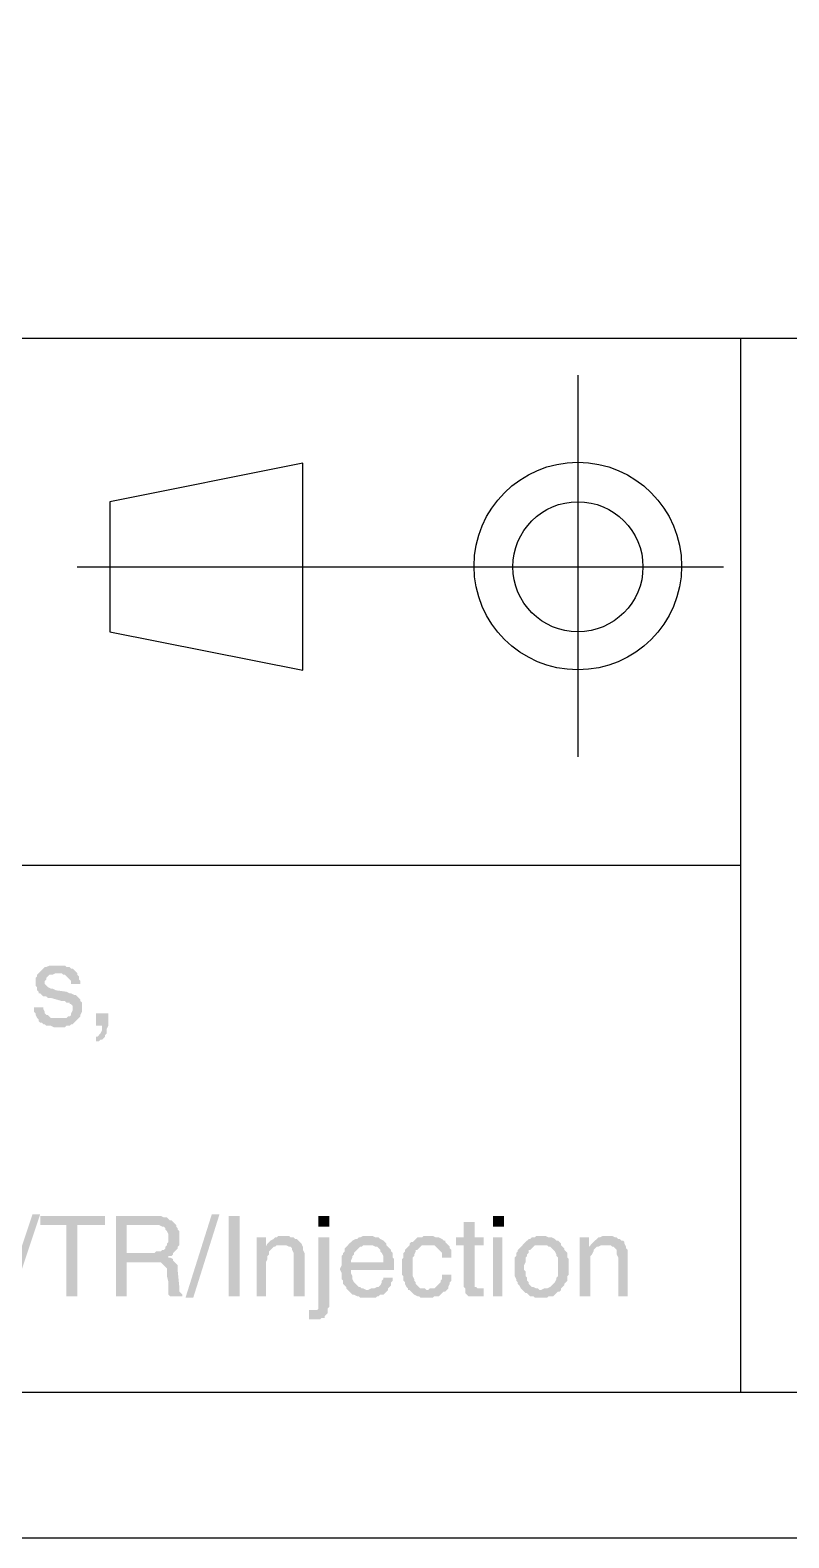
# Model space of a CAD drawing. Header units: millimetres. Extents: x 7018 to 13530, y 4187 to 5692.
# Drawn here: x 13457.77 to 13479.92, y 4951.87 to 4995.91 of the extents above; entities that cross this region are included whole.
import ezdxf

# ---------------------------------------------------------------- set-up
doc = ezdxf.new("R2010")
doc.units = ezdxf.units.MM

msp = doc.modelspace()

# ---------------------------------------------------------------- hatches: boundary and pattern name
at = {"transparency": 33554559}
for points in [[(13458.559, 4968.588), (13458.334, 4968.588), (13458.243, 4968.543), (13458.198, 4968.543), (13458.153, 4968.498), (13458.108, 4968.453), (13458.063, 4968.408), (13458.018, 4968.363), (13457.973, 4968.318), (13457.973, 4968.272), (13457.928, 4968.227), (13457.928, 4968.002), (13457.973, 4967.956), (13457.973, 4967.866), (13458.018, 4967.821), (13458.018, 4967.776), (13458.063, 4967.776), (13458.108, 4967.731), (13458.153, 4967.686), (13458.243, 4967.686), (13458.289, 4967.641), (13458.379, 4967.641), (13458.695, 4967.55), (13458.785, 4967.55), (13458.83, 4967.505), (13458.92, 4967.505), (13458.92, 4967.46), (13458.966, 4967.46), (13459.011, 4967.415), (13459.011, 4967.28), (13458.966, 4967.189), (13458.966, 4967.144), (13458.92, 4967.099), (13458.875, 4967.099), (13458.83, 4967.054), (13458.605, 4967.054), (13458.018, 4967.009), (13458.018, 4966.964), (13458.063, 4966.918), (13458.108, 4966.918), (13458.153, 4966.873), (13458.198, 4966.873), (13458.243, 4966.828), (13458.379, 4966.828), (13458.469, 4966.783), (13458.785, 4966.783), (13458.83, 4966.828), (13458.92, 4966.828), (13458.966, 4966.873), (13459.011, 4966.873), (13459.056, 4966.918), (13459.101, 4966.964), (13459.101, 4966.964), (13459.146, 4967.009), (13459.191, 4967.054), (13459.236, 4967.099), (13459.236, 4967.144), (13459.282, 4967.234), (13459.282, 4967.505), (13459.236, 4967.55), (13459.236, 4967.595), (13459.191, 4967.641), (13459.191, 4967.641), (13459.146, 4967.686), (13459.101, 4967.731), (13459.056, 4967.731), (13458.966, 4967.776), (13458.92, 4967.776), (13458.83, 4967.821), (13458.514, 4967.866), (13458.514, 4967.866), (13458.424, 4967.911), (13458.379, 4967.911), (13458.289, 4967.956), (13458.289, 4967.956), (13458.243, 4968.002), (13458.198, 4968.047), (13458.198, 4968.137), (13458.243, 4968.182), (13458.243, 4968.227), (13458.289, 4968.272), (13458.334, 4968.318), (13458.424, 4968.318), (13458.514, 4968.363), (13459.146, 4968.363), (13459.101, 4968.408), (13459.056, 4968.453), (13459.011, 4968.498), (13458.966, 4968.498), (13458.92, 4968.543), (13458.83, 4968.543), (13458.785, 4968.588), (13458.65, 4968.588)], [(13459.146, 4968.363), (13458.559, 4968.363), (13458.695, 4968.363), (13458.74, 4968.318), (13458.785, 4968.318), (13458.83, 4968.272), (13458.83, 4968.272), (13458.875, 4968.227), (13458.92, 4968.182), (13458.966, 4968.137), (13458.966, 4968.047), (13459.236, 4968.047), (13459.236, 4968.137), (13459.191, 4968.182), (13459.191, 4968.272), (13459.146, 4968.318)], [(13458.153, 4967.37), (13457.882, 4967.37), (13457.882, 4967.234), (13457.928, 4967.189), (13457.928, 4967.144), (13457.973, 4967.054), (13458.018, 4967.009), (13458.605, 4967.054), (13458.379, 4967.054), (13458.334, 4967.099), (13458.289, 4967.144), (13458.243, 4967.144), (13458.198, 4967.189), (13458.198, 4967.234), (13458.153, 4967.325)], [(13460.049, 4967.189), (13459.688, 4967.189), (13459.688, 4966.828), (13459.868, 4966.828), (13459.868, 4966.693), (13459.823, 4966.603), (13459.778, 4966.557), (13459.733, 4966.512), (13459.688, 4966.512), (13459.688, 4966.377), (13459.778, 4966.377), (13459.823, 4966.422), (13459.868, 4966.422), (13459.913, 4966.467), (13459.959, 4966.512), (13459.959, 4966.557), (13460.004, 4966.603), (13460.004, 4966.738), (13460.049, 4966.828), (13460.049, 4966.918)], [(13458.063, 4961.322), (13457.251, 4958.885), (13457.025, 4958.885), (13457.837, 4961.322)], [(13459.959, 4961.277), (13458.063, 4961.277), (13458.063, 4961.006), (13458.83, 4961.006), (13458.83, 4958.93), (13459.146, 4958.93), (13459.146, 4961.006), (13459.959, 4961.006), (13459.959, 4961.142)], [(13461.358, 4961.277), (13460.274, 4961.277), (13460.274, 4958.93), (13460.59, 4958.93), (13460.59, 4959.923), (13461.358, 4959.923), (13461.944, 4959.968), (13461.944, 4960.013), (13461.854, 4960.058), (13461.809, 4960.058), (13461.809, 4960.103), (13461.899, 4960.103), (13461.944, 4960.149), (13461.944, 4960.194), (13460.59, 4960.194), (13460.59, 4961.006), (13462.035, 4961.006), (13461.989, 4961.051), (13461.944, 4961.096), (13461.899, 4961.142), (13461.854, 4961.142), (13461.809, 4961.187), (13461.764, 4961.232), (13461.674, 4961.232), (13461.583, 4961.277), (13461.448, 4961.277)], [(13463.298, 4961.322), (13462.531, 4958.885), (13462.305, 4958.885), (13463.073, 4961.322)], [(13463.569, 4958.93), (13463.569, 4961.277), (13463.885, 4961.277), (13463.885, 4958.93)], [(13466.503, 4960.961), (13466.503, 4961.277), (13466.187, 4961.277), (13466.187, 4960.961)], [(13471.603, 4960.961), (13471.603, 4961.277), (13471.287, 4961.277), (13471.287, 4960.961)], [(13462.035, 4961.006), (13461.358, 4961.006), (13461.538, 4961.006), (13461.628, 4960.961), (13461.674, 4960.961), (13461.719, 4960.916), (13461.719, 4960.871), (13461.764, 4960.826), (13461.809, 4960.735), (13461.809, 4960.6), (13461.809, 4960.51), (13461.764, 4960.465), (13461.764, 4960.419), (13461.719, 4960.374), (13461.719, 4960.329), (13461.674, 4960.284), (13461.628, 4960.284), (13461.583, 4960.239), (13461.448, 4960.239), (13461.403, 4960.194), (13460.59, 4960.194), (13461.944, 4960.194), (13461.989, 4960.239), (13462.035, 4960.284), (13462.08, 4960.329), (13462.08, 4960.374), (13462.125, 4960.419), (13462.125, 4960.826), (13462.08, 4960.871), (13462.08, 4960.916), (13462.035, 4960.961)], [(13470.745, 4961.096), (13470.429, 4961.096), (13470.429, 4960.645), (13470.204, 4960.645), (13470.204, 4960.419), (13470.429, 4960.419), (13470.429, 4959.201), (13470.474, 4959.156), (13470.474, 4959.02), (13470.519, 4958.975), (13470.519, 4958.975), (13470.565, 4958.93), (13471.016, 4958.93), (13471.016, 4959.156), (13470.835, 4959.156), (13470.79, 4959.201), (13470.745, 4959.201), (13470.745, 4960.419), (13471.016, 4960.419), (13471.016, 4960.645), (13470.745, 4960.645)], [(13464.652, 4960.645), (13464.381, 4960.645), (13464.381, 4958.93), (13464.652, 4958.93), (13464.652, 4959.833), (13464.652, 4959.923), (13464.697, 4960.013), (13464.697, 4960.103), (13464.743, 4960.149), (13464.743, 4960.239), (13464.788, 4960.284), (13464.788, 4960.284), (13464.833, 4960.329), (13464.878, 4960.374), (13464.652, 4960.374)], [(13465.194, 4960.69), (13465.013, 4960.69), (13464.968, 4960.645), (13464.923, 4960.645), (13464.878, 4960.6), (13464.788, 4960.555), (13464.743, 4960.51), (13464.697, 4960.465), (13464.652, 4960.374), (13464.923, 4960.374), (13464.968, 4960.419), (13465.104, 4960.419), (13465.69, 4960.465), (13465.645, 4960.51), (13465.6, 4960.555), (13465.6, 4960.555), (13465.555, 4960.6), (13465.51, 4960.6), (13465.465, 4960.645), (13465.374, 4960.645), (13465.329, 4960.69), (13465.239, 4960.69)], [(13465.69, 4960.465), (13465.104, 4960.419), (13465.239, 4960.419), (13465.329, 4960.374), (13465.374, 4960.374), (13465.419, 4960.329), (13465.419, 4960.284), (13465.465, 4960.194), (13465.465, 4958.93), (13465.781, 4958.93), (13465.781, 4960.194), (13465.735, 4960.284), (13465.735, 4960.374)], [(13466.503, 4960.645), (13466.187, 4960.645), (13466.187, 4958.569), (13466.142, 4958.524), (13465.916, 4958.524), (13465.916, 4958.253), (13466.232, 4958.253), (13466.277, 4958.298), (13466.367, 4958.298), (13466.367, 4958.343), (13466.412, 4958.388), (13466.458, 4958.434), (13466.458, 4958.569), (13466.503, 4958.614), (13466.503, 4958.704)], [(13467.631, 4960.69), (13467.496, 4960.69), (13467.405, 4960.645), (13467.36, 4960.645), (13467.315, 4960.6), (13467.27, 4960.6), (13467.18, 4960.555), (13467.135, 4960.51), (13467.089, 4960.465), (13467.044, 4960.419), (13467.766, 4960.419), (13467.857, 4960.374), (13467.902, 4960.374), (13467.947, 4960.329), (13467.992, 4960.284), (13467.992, 4960.239), (13468.037, 4960.194), (13468.082, 4960.103), (13468.082, 4959.923), (13467.135, 4959.923), (13466.864, 4959.878), (13466.864, 4959.833), (13466.819, 4959.742), (13466.819, 4959.697), (13466.864, 4959.607), (13466.864, 4959.427), (13466.909, 4959.381), (13466.909, 4959.291), (13466.954, 4959.246), (13466.999, 4959.201), (13466.999, 4959.156), (13467.044, 4959.111), (13467.044, 4959.111), (13467.089, 4959.065), (13467.135, 4959.02), (13467.18, 4958.975), (13467.225, 4958.975), (13467.315, 4958.93), (13467.36, 4958.93), (13467.405, 4958.885), (13467.857, 4958.885), (13467.902, 4958.93), (13467.947, 4958.93), (13467.992, 4958.975), (13468.082, 4958.975), (13468.127, 4959.02), (13468.173, 4959.065), (13468.218, 4959.111), (13467.586, 4959.111), (13467.496, 4959.156), (13467.45, 4959.156), (13467.405, 4959.201), (13467.36, 4959.201), (13467.315, 4959.246), (13467.27, 4959.291), (13467.27, 4959.291), (13467.225, 4959.336), (13467.18, 4959.427), (13467.18, 4959.517), (13467.135, 4959.607), (13467.135, 4959.697), (13468.398, 4959.697), (13468.398, 4960.013), (13468.353, 4960.058), (13468.353, 4960.194), (13468.308, 4960.239), (13468.308, 4960.284), (13468.263, 4960.329), (13468.218, 4960.374), (13468.173, 4960.419), (13468.173, 4960.465), (13468.127, 4960.51), (13468.082, 4960.555), (13467.992, 4960.6), (13467.947, 4960.645), (13467.857, 4960.645), (13467.766, 4960.69), (13467.721, 4960.69)], [(13467.044, 4960.419), (13467.044, 4960.419), (13466.999, 4960.374), (13466.954, 4960.329), (13466.954, 4960.239), (13466.909, 4960.194), (13466.909, 4960.149), (13466.864, 4960.103), (13466.864, 4959.878), (13467.135, 4959.923), (13467.135, 4959.968), (13467.18, 4960.058), (13467.18, 4960.103), (13467.225, 4960.149), (13467.225, 4960.194), (13467.27, 4960.239), (13467.315, 4960.284), (13467.36, 4960.329), (13467.405, 4960.374), (13467.45, 4960.374), (13467.496, 4960.419), (13467.631, 4960.419)], [(13468.85, 4960.419), (13468.804, 4960.374), (13468.759, 4960.329), (13468.714, 4960.284), (13468.714, 4960.239), (13468.669, 4960.194), (13468.669, 4960.058), (13468.624, 4960.013), (13468.624, 4959.562), (13468.669, 4959.517), (13468.669, 4959.381), (13468.714, 4959.336), (13468.714, 4959.291), (13468.759, 4959.201), (13468.804, 4959.156), (13468.804, 4959.111), (13469.391, 4959.111), (13469.346, 4959.111), (13469.301, 4959.156), (13469.165, 4959.156), (13469.12, 4959.201), (13469.075, 4959.246), (13469.03, 4959.291), (13469.03, 4959.336), (13468.985, 4959.381), (13468.985, 4959.427), (13468.94, 4959.517), (13468.94, 4960.058), (13468.985, 4960.103), (13468.985, 4960.149), (13469.03, 4960.239), (13469.03, 4960.284), (13469.075, 4960.284), (13469.12, 4960.329), (13469.165, 4960.374), (13469.211, 4960.419), (13469.391, 4960.419)], [(13469.391, 4960.69), (13469.256, 4960.69), (13469.211, 4960.645), (13469.075, 4960.645), (13469.03, 4960.6), (13468.985, 4960.555), (13468.94, 4960.51), (13468.895, 4960.51), (13468.85, 4960.465), (13468.85, 4960.419), (13469.572, 4960.419), (13469.617, 4960.374), (13469.662, 4960.329), (13469.707, 4960.284), (13469.752, 4960.239), (13469.797, 4960.194), (13469.797, 4960.058), (13470.068, 4960.058), (13470.068, 4960.284), (13470.023, 4960.329), (13470.023, 4960.374), (13469.978, 4960.419), (13469.933, 4960.465), (13469.888, 4960.51), (13469.888, 4960.555), (13469.842, 4960.555), (13469.797, 4960.6), (13469.707, 4960.645), (13469.617, 4960.645), (13469.527, 4960.69), (13469.481, 4960.69)], [(13471.557, 4958.93), (13471.557, 4960.645), (13471.287, 4960.645), (13471.287, 4958.93)], [(13472.686, 4960.69), (13472.55, 4960.69), (13472.505, 4960.645), (13472.415, 4960.645), (13472.37, 4960.6), (13472.325, 4960.6), (13472.28, 4960.555), (13472.234, 4960.51), (13472.189, 4960.465), (13472.144, 4960.419), (13472.144, 4960.419), (13472.099, 4960.374), (13472.054, 4960.329), (13472.009, 4960.284), (13472.009, 4960.239), (13471.964, 4960.194), (13471.964, 4960.103), (13471.919, 4960.058), (13471.919, 4959.788), (13471.919, 4959.517), (13471.964, 4959.427), (13471.964, 4959.381), (13472.009, 4959.336), (13472.009, 4959.291), (13472.054, 4959.246), (13472.099, 4959.156), (13472.144, 4959.111), (13472.686, 4959.111), (13472.641, 4959.111), (13472.596, 4959.156), (13472.55, 4959.156), (13472.46, 4959.201), (13472.415, 4959.201), (13472.37, 4959.246), (13472.325, 4959.291), (13472.325, 4959.336), (13472.28, 4959.381), (13472.28, 4959.472), (13472.234, 4959.517), (13472.234, 4959.652), (13472.189, 4959.697), (13472.189, 4959.833), (13472.234, 4959.923), (13472.234, 4960.058), (13472.28, 4960.103), (13472.28, 4960.149), (13472.325, 4960.194), (13472.325, 4960.284), (13472.37, 4960.284), (13472.415, 4960.329), (13472.46, 4960.374), (13472.505, 4960.419), (13472.686, 4960.419), (13473.272, 4960.465), (13473.227, 4960.51), (13473.182, 4960.555), (13473.137, 4960.555), (13473.092, 4960.6), (13473.002, 4960.645), (13472.911, 4960.645), (13472.821, 4960.69), (13472.776, 4960.69)], [(13473.272, 4960.465), (13472.686, 4960.419), (13472.866, 4960.419), (13472.911, 4960.374), (13472.957, 4960.374), (13473.002, 4960.329), (13473.047, 4960.284), (13473.092, 4960.239), (13473.137, 4960.149), (13473.137, 4960.103), (13473.182, 4960.058), (13473.182, 4959.517), (13473.137, 4959.472), (13473.137, 4959.427), (13473.092, 4959.336), (13473.047, 4959.291), (13473.047, 4959.291), (13473.002, 4959.246), (13472.957, 4959.201), (13472.866, 4959.156), (13472.776, 4959.156), (13472.686, 4959.111), (13472.144, 4959.111), (13472.189, 4959.065), (13472.234, 4959.02), (13472.28, 4959.02), (13472.325, 4958.975), (13472.37, 4958.93), (13472.46, 4958.93), (13472.505, 4958.885), (13472.866, 4958.885), (13472.911, 4958.93), (13473.047, 4958.93), (13473.092, 4958.975), (13473.137, 4959.02), (13473.182, 4959.065), (13473.227, 4959.065), (13473.272, 4959.111), (13473.272, 4959.156), (13473.318, 4959.201), (13473.363, 4959.246), (13473.363, 4959.291), (13473.408, 4959.336), (13473.453, 4959.381), (13473.453, 4959.517), (13473.498, 4959.562), (13473.498, 4959.788), (13473.498, 4960.013), (13473.453, 4960.058), (13473.453, 4960.194), (13473.408, 4960.239), (13473.363, 4960.284), (13473.363, 4960.329), (13473.318, 4960.374), (13473.272, 4960.419)], [(13474.085, 4960.645), (13473.814, 4960.645), (13473.814, 4958.93), (13474.13, 4958.93), (13474.13, 4959.833), (13474.13, 4960.103), (13474.175, 4960.149), (13474.22, 4960.239), (13474.22, 4960.284), (13474.22, 4960.284), (13474.265, 4960.329), (13474.311, 4960.374), (13474.085, 4960.374)], [(13474.626, 4960.69), (13474.491, 4960.69), (13474.401, 4960.645), (13474.356, 4960.645), (13474.311, 4960.6), (13474.265, 4960.555), (13474.22, 4960.51), (13474.175, 4960.465), (13474.085, 4960.374), (13474.356, 4960.374), (13474.446, 4960.419), (13474.581, 4960.419), (13475.123, 4960.465), (13475.123, 4960.51), (13475.078, 4960.555), (13475.033, 4960.555), (13474.988, 4960.6), (13474.942, 4960.6), (13474.897, 4960.645), (13474.852, 4960.645), (13474.762, 4960.69), (13474.717, 4960.69)], [(13475.123, 4960.465), (13474.581, 4960.419), (13474.717, 4960.419), (13474.762, 4960.374), (13474.807, 4960.374), (13474.852, 4960.329), (13474.852, 4960.329), (13474.897, 4960.284), (13474.897, 4960.149), (13474.942, 4960.058), (13474.942, 4958.93), (13475.213, 4958.93), (13475.213, 4960.284), (13475.168, 4960.329), (13475.168, 4960.374)], [(13461.944, 4959.968), (13461.358, 4959.923), (13461.583, 4959.923), (13461.628, 4959.878), (13461.674, 4959.833), (13461.674, 4959.833), (13461.719, 4959.788), (13461.764, 4959.742), (13461.764, 4959.517), (13461.809, 4959.336), (13461.809, 4959.065), (13461.809, 4958.975), (13461.854, 4958.93), (13462.215, 4958.93), (13462.215, 4958.975), (13462.17, 4959.02), (13462.125, 4959.065), (13462.125, 4959.201), (13462.08, 4959.652), (13462.08, 4959.833), (13462.035, 4959.878), (13461.989, 4959.923)], [(13468.353, 4959.472), (13468.082, 4959.472), (13468.082, 4959.427), (13468.037, 4959.381), (13468.037, 4959.336), (13467.992, 4959.246), (13467.947, 4959.201), (13467.902, 4959.201), (13467.812, 4959.156), (13467.721, 4959.156), (13467.631, 4959.111), (13468.218, 4959.111), (13468.218, 4959.156), (13468.263, 4959.201), (13468.308, 4959.246), (13468.308, 4959.336), (13468.353, 4959.381)], [(13470.068, 4959.562), (13469.797, 4959.562), (13469.797, 4959.427), (13469.752, 4959.381), (13469.752, 4959.336), (13469.707, 4959.291), (13469.662, 4959.246), (13469.617, 4959.201), (13469.572, 4959.156), (13469.436, 4959.156), (13469.391, 4959.111), (13468.804, 4959.111), (13468.85, 4959.111), (13468.895, 4959.065), (13468.94, 4959.02), (13468.985, 4958.975), (13469.075, 4958.93), (13469.12, 4958.93), (13469.165, 4958.885), (13469.527, 4958.885), (13469.572, 4958.93), (13469.707, 4958.93), (13469.752, 4958.975), (13469.797, 4959.02), (13469.842, 4959.065), (13469.888, 4959.065), (13469.933, 4959.111), (13469.978, 4959.156), (13469.978, 4959.201), (13470.023, 4959.291), (13470.023, 4959.336), (13470.068, 4959.381), (13470.068, 4959.472)]]:
    msp.add_hatch(color=256, dxfattribs=at).paths.add_polyline_path(points)

# ---------------------------------------------------------------- linework, layer by layer
msp.add_line((13116.62, 4956.132), (13525.875, 4956.132))
for points in [[(13529.913, 4951.873), (13529.913, 5248.873), (13109.913, 5248.873), (13109.913, 4951.873)], [(13460.094, 4982.128), (13460.094, 4978.337), (13465.735, 4977.209), (13465.735, 4983.256)]]:
    msp.add_lwpolyline(points, close=True)
for points in [[(13129.437, 4986.912), (13525.875, 4986.912)], [(13478.508, 4986.912), (13478.508, 4956.132)], [(13473.769, 4974.681), (13473.769, 4985.829)], [(13459.146, 4980.232), (13478.011, 4980.232)], [(13129.437, 4971.522), (13478.508, 4971.522)]]:
    msp.add_lwpolyline(points)
for centre, radius in [((13473.762, 4980.254), 3.031), ((13473.764, 4980.233), 1.9)]:
    msp.add_circle(centre, radius)

doc.saveas('drawing.dxf')
